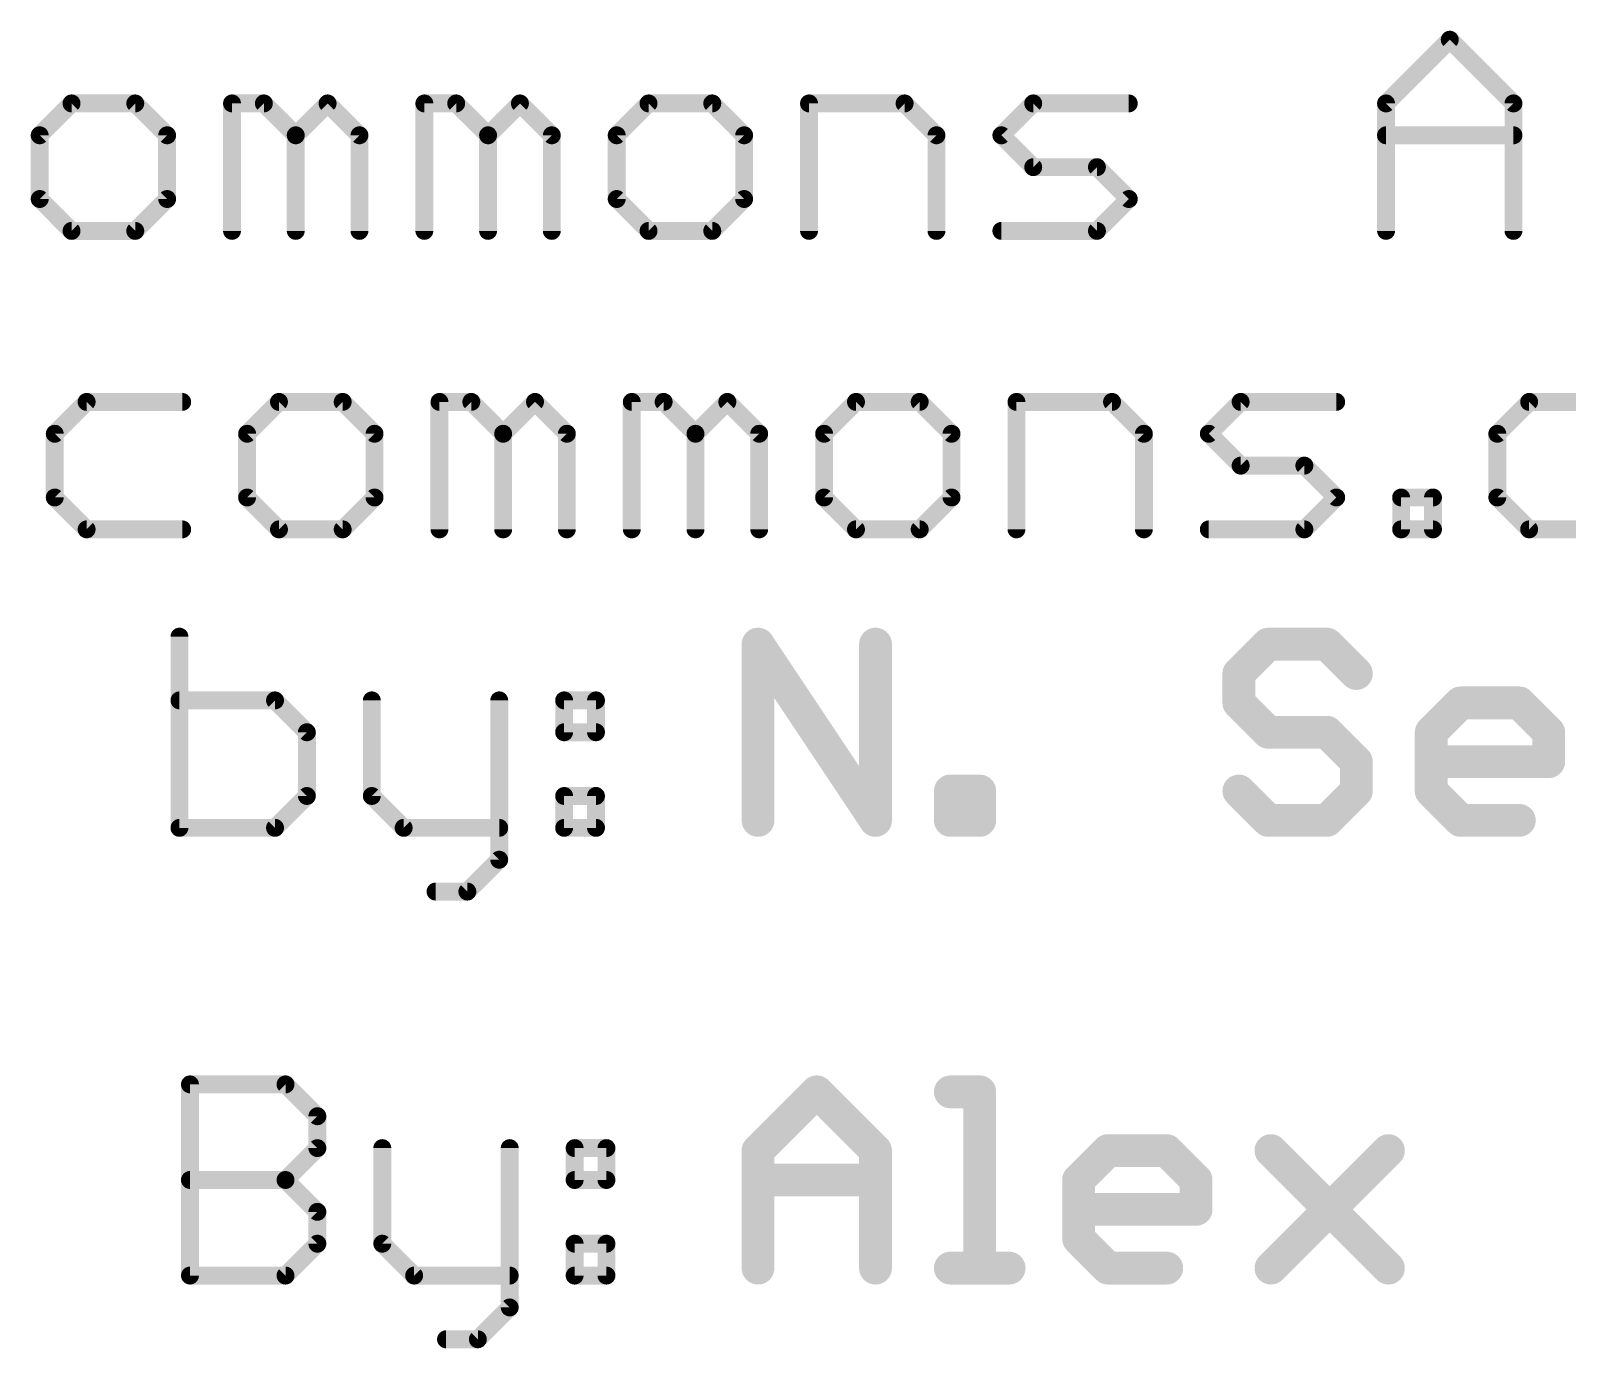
# Model space of a CAD drawing. Extents: x -25 to 82, y -23 to 23.
# Drawn here: x 19.35 to 32.43, y -23.4 to -12.19 of the extents above; entities that cross this region are included whole.
import ezdxf

# ---------------------------------------------------------------- set-up
doc = ezdxf.new("R2010")
doc.units = 0
doc.layers.add('51', color=53, linetype='CONTINUOUS')

msp = doc.modelspace()

# ---------------------------------------------------------------- linework, layer by layer
at = {"layer": '51'}
for points, const_width in [([(30.8852, -12.8091), (31.4276, -12.2668)], 0.1524), ([(31.4276, -12.2668), (31.9699, -12.8091)], 0.1524), ([(19.6963, -12.8091), (19.4251, -13.0803)], 0.1524), ([(20.2386, -12.8091), (19.6963, -12.8091)], 0.1524), ([(20.5098, -13.0803), (20.2386, -12.8091)], 0.1524), ([(21.0623, -13.8938), (21.0623, -12.8091)], 0.1524), ([(21.0623, -12.8091), (21.3335, -12.8091)], 0.1524), ([(21.3335, -12.8091), (21.6046, -13.0803)], 0.1524), ([(21.6046, -13.0803), (21.8758, -12.8091)], 0.1524), ([(21.8758, -12.8091), (22.147, -13.0803)], 0.1524), ([(22.6995, -13.8938), (22.6995, -12.8091)], 0.1524), ([(22.6995, -12.8091), (22.9706, -12.8091)], 0.1524), ([(22.9706, -12.8091), (23.2418, -13.0803)], 0.1524), ([(23.2418, -13.0803), (23.5129, -12.8091)], 0.1524), ([(23.5129, -12.8091), (23.7841, -13.0803)], 0.1524), ([(24.6078, -12.8091), (24.3366, -13.0803)], 0.1524), ([(25.1501, -12.8091), (24.6078, -12.8091)], 0.1524), ([(25.4213, -13.0803), (25.1501, -12.8091)], 0.1524), ([(25.9738, -13.8938), (25.9738, -12.8091)], 0.1524), ([(25.9738, -12.8091), (26.7873, -12.8091)], 0.1524), ([(26.7873, -12.8091), (27.0584, -13.0803)], 0.1524), ([(27.6109, -13.0803), (27.8821, -12.8091)], 0.1524), ([(27.8821, -12.8091), (28.6956, -12.8091)], 0.1524), ([(30.8852, -13.8938), (30.8852, -12.8091)], 0.1524), ([(31.9699, -12.8091), (31.9699, -13.8938)], 0.1524), ([(19.4251, -13.0803), (19.4251, -13.6226)], 0.1524), ([(20.5098, -13.6226), (20.5098, -13.0803)], 0.1524), ([(21.6046, -13.0803), (21.6046, -13.8938)], 0.1524), ([(22.147, -13.0803), (22.147, -13.8938)], 0.1524), ([(23.2418, -13.0803), (23.2418, -13.8938)], 0.1524), ([(23.7841, -13.0803), (23.7841, -13.8938)], 0.1524), ([(24.3366, -13.0803), (24.3366, -13.6226)], 0.1524), ([(25.4213, -13.6226), (25.4213, -13.0803)], 0.1524), ([(27.0584, -13.0803), (27.0584, -13.8938)], 0.1524), ([(27.8821, -13.3515), (27.6109, -13.0803)], 0.1524), ([(30.8852, -13.0803), (31.9699, -13.0803)], 0.1524), ([(28.4244, -13.3515), (27.8821, -13.3515)], 0.1524), ([(28.6956, -13.6226), (28.4244, -13.3515)], 0.1524), ([(19.4251, -13.6226), (19.6963, -13.8938)], 0.1524), ([(20.2386, -13.8938), (20.5098, -13.6226)], 0.1524), ([(24.3366, -13.6226), (24.6078, -13.8938)], 0.1524), ([(25.1501, -13.8938), (25.4213, -13.6226)], 0.1524), ([(28.4244, -13.8938), (28.6956, -13.6226)], 0.1524), ([(19.6963, -13.8938), (20.2386, -13.8938)], 0.1524), ([(24.6078, -13.8938), (25.1501, -13.8938)], 0.1524), ([(27.6109, -13.8938), (28.4244, -13.8938)], 0.1524), ([(19.8247, -15.3491), (19.5535, -15.6203)], 0.1524), ([(20.6382, -15.3491), (19.8247, -15.3491)], 0.1524), ([(21.4619, -15.3491), (21.1907, -15.6203)], 0.1524), ([(22.0042, -15.3491), (21.4619, -15.3491)], 0.1524), ([(22.2754, -15.6203), (22.0042, -15.3491)], 0.1524), ([(22.8279, -16.4338), (22.8279, -15.3491)], 0.1524), ([(22.8279, -15.3491), (23.099, -15.3491)], 0.1524), ([(23.099, -15.3491), (23.3702, -15.6203)], 0.1524), ([(23.3702, -15.6203), (23.6414, -15.3491)], 0.1524), ([(23.6414, -15.3491), (23.9125, -15.6203)], 0.1524), ([(24.465, -16.4338), (24.465, -15.3491)], 0.1524), ([(24.465, -15.3491), (24.7362, -15.3491)], 0.1524), ([(24.7362, -15.3491), (25.0073, -15.6203)], 0.1524), ([(25.0073, -15.6203), (25.2785, -15.3491)], 0.1524), ([(25.2785, -15.3491), (25.5497, -15.6203)], 0.1524), ([(26.3733, -15.3491), (26.1022, -15.6203)], 0.1524), ([(26.9157, -15.3491), (26.3733, -15.3491)], 0.1524), ([(27.1868, -15.6203), (26.9157, -15.3491)], 0.1524), ([(27.7393, -16.4338), (27.7393, -15.3491)], 0.1524), ([(27.7393, -15.3491), (28.5528, -15.3491)], 0.1524), ([(28.5528, -15.3491), (28.824, -15.6203)], 0.1524), ([(29.3765, -15.6203), (29.6476, -15.3491)], 0.1524), ([(29.6476, -15.3491), (30.4611, -15.3491)], 0.1524), ([(32.1034, -15.3491), (31.8322, -15.6203)], 0.1524), ([(32.6457, -15.3491), (32.1034, -15.3491)], 0.1524), ([(19.5535, -15.6203), (19.5535, -16.1626)], 0.1524), ([(21.1907, -15.6203), (21.1907, -16.1626)], 0.1524), ([(22.2754, -16.1626), (22.2754, -15.6203)], 0.1524), ([(23.3702, -15.6203), (23.3702, -16.4338)], 0.1524), ([(23.9125, -15.6203), (23.9125, -16.4338)], 0.1524), ([(25.0073, -15.6203), (25.0073, -16.4338)], 0.1524), ([(25.5497, -15.6203), (25.5497, -16.4338)], 0.1524), ([(26.1022, -15.6203), (26.1022, -16.1626)], 0.1524), ([(27.1868, -16.1626), (27.1868, -15.6203)], 0.1524), ([(28.824, -15.6203), (28.824, -16.4338)], 0.1524), ([(29.6476, -15.8915), (29.3765, -15.6203)], 0.1524), ([(31.8322, -15.6203), (31.8322, -16.1626)], 0.1524), ([(30.19, -15.8915), (29.6476, -15.8915)], 0.1524), ([(30.4611, -16.1626), (30.19, -15.8915)], 0.1524), ([(19.5535, -16.1626), (19.8247, -16.4338)], 0.1524), ([(21.1907, -16.1626), (21.4619, -16.4338)], 0.1524), ([(22.0042, -16.4338), (22.2754, -16.1626)], 0.1524), ([(26.1022, -16.1626), (26.3733, -16.4338)], 0.1524), ([(26.9157, -16.4338), (27.1868, -16.1626)], 0.1524), ([(30.19, -16.4338), (30.4611, -16.1626)], 0.1524), ([(31.0136, -16.4338), (31.0136, -16.1626)], 0.1524), ([(31.0136, -16.1626), (31.2848, -16.1626)], 0.1524), ([(31.2848, -16.1626), (31.2848, -16.4338)], 0.1524), ([(31.8322, -16.1626), (32.1034, -16.4338)], 0.1524), ([(19.8247, -16.4338), (20.6382, -16.4338)], 0.1524), ([(21.4619, -16.4338), (22.0042, -16.4338)], 0.1524), ([(26.3733, -16.4338), (26.9157, -16.4338)], 0.1524), ([(29.3765, -16.4338), (30.19, -16.4338)], 0.1524), ([(31.2848, -16.4338), (31.0136, -16.4338)], 0.1524), ([(32.1034, -16.4338), (32.6457, -16.4338)], 0.1524), ([(20.6149, -17.3468), (20.6149, -18.9738)], 0.1524), ([(25.5397, -18.9103), (25.5397, -17.4104)], 0.2794), ([(25.5397, -17.4104), (26.5396, -18.9103)], 0.2794), ([(26.5396, -18.9103), (26.5396, -17.4104)], 0.2794), ([(29.8826, -17.4104), (29.6326, -17.6604)], 0.2794), ([(30.3825, -17.4104), (29.8826, -17.4104)], 0.2794), ([(30.6325, -17.6604), (30.3825, -17.4104)], 0.2794), ([(29.6326, -17.6604), (29.6326, -17.9104)], 0.2794), ([(29.6326, -17.9104), (29.8826, -18.1604)], 0.2794), ([(31.2697, -18.1604), (31.5197, -17.9104)], 0.2794), ([(31.5197, -17.9104), (32.0197, -17.9104)], 0.2794), ([(32.0197, -17.9104), (32.2697, -18.1604)], 0.2794), ([(21.4284, -17.8891), (20.6149, -17.8891)], 0.1524), ([(21.6995, -18.1603), (21.4284, -17.8891)], 0.1524), ([(22.252, -17.8891), (22.252, -18.7026)], 0.1524), ([(23.3367, -17.8891), (23.3367, -19.245)], 0.1524), ([(23.8892, -17.8891), (24.1604, -17.8891)], 0.1524), ([(23.8892, -18.1603), (23.8892, -17.8891)], 0.1524), ([(24.1604, -17.8891), (24.1604, -18.1603)], 0.1524), ([(29.8826, -18.1604), (30.3825, -18.1604)], 0.2794), ([(30.3825, -18.1604), (30.6325, -18.4103)], 0.2794), ([(31.2697, -18.6603), (31.2697, -18.1604)], 0.2794), ([(32.2697, -18.1604), (32.2697, -18.4103)], 0.2794), ([(21.6995, -18.7026), (21.6995, -18.1603)], 0.1524), ([(24.1604, -18.1603), (23.8892, -18.1603)], 0.1524), ([(30.6325, -18.4103), (30.6325, -18.6603)], 0.2794), ([(32.2697, -18.4103), (31.2697, -18.4103)], 0.2794), ([(27.1769, -18.9103), (27.1769, -18.6603)], 0.2794), ([(27.1769, -18.6603), (27.4268, -18.6603)], 0.2794), ([(27.4268, -18.6603), (27.4268, -18.9103)], 0.2794), ([(29.8826, -18.9103), (29.6326, -18.6603)], 0.2794), ([(30.6325, -18.6603), (30.3825, -18.9103)], 0.2794), ([(31.5197, -18.9103), (31.2697, -18.6603)], 0.2794), ([(21.4284, -18.9738), (21.6995, -18.7026)], 0.1524), ([(22.252, -18.7026), (22.5232, -18.9738)], 0.1524), ([(23.8892, -18.7026), (24.1604, -18.7026)], 0.1524), ([(23.8892, -18.9738), (23.8892, -18.7026)], 0.1524), ([(24.1604, -18.7026), (24.1604, -18.9738)], 0.1524), ([(27.4268, -18.9103), (27.1769, -18.9103)], 0.2794), ([(30.3825, -18.9103), (29.8826, -18.9103)], 0.2794), ([(32.0197, -18.9103), (31.5197, -18.9103)], 0.2794), ([(20.6149, -18.9738), (21.4284, -18.9738)], 0.1524), ([(22.5232, -18.9738), (23.3367, -18.9738)], 0.1524), ([(24.1604, -18.9738), (23.8892, -18.9738)], 0.1524), ([(23.3367, -19.245), (23.0655, -19.5161)], 0.1524), ([(23.0655, -19.5161), (22.7944, -19.5161)], 0.1524), ([(20.7042, -22.7838), (20.7042, -21.1568)], 0.1524), ([(20.7042, -21.1568), (21.5177, -21.1568)], 0.1524), ([(21.5177, -21.1568), (21.7888, -21.428)], 0.1524), ([(25.5397, -21.7204), (26.0397, -21.2204)], 0.2794), ([(26.0397, -21.2204), (26.5396, -21.7204)], 0.2794), ([(27.1769, -21.2204), (27.4268, -21.2204)], 0.2794), ([(27.4268, -21.2204), (27.4268, -22.7203)], 0.2794), ([(21.7888, -21.428), (21.7888, -21.6991)], 0.1524), ([(21.7888, -21.6991), (21.5177, -21.9703)], 0.1524), ([(22.3413, -21.6991), (22.3413, -22.5126)], 0.1524), ([(23.426, -21.6991), (23.426, -23.055)], 0.1524), ([(23.9785, -21.6991), (24.2496, -21.6991)], 0.1524), ([(23.9785, -21.9703), (23.9785, -21.6991)], 0.1524), ([(24.2496, -21.6991), (24.2496, -21.9703)], 0.1524), ([(25.5397, -22.7203), (25.5397, -21.7204)], 0.2794), ([(26.5396, -21.7204), (26.5396, -22.7203)], 0.2794), ([(28.2683, -21.9704), (28.5183, -21.7204)], 0.2794), ([(28.5183, -21.7204), (29.0182, -21.7204)], 0.2794), ([(29.0182, -21.7204), (29.2682, -21.9704)], 0.2794), ([(29.9055, -21.7204), (30.9054, -22.7203)], 0.2794), ([(29.9055, -22.7203), (30.9054, -21.7204)], 0.2794), ([(25.5397, -21.9704), (26.5396, -21.9704)], 0.2794), ([(28.2683, -22.4703), (28.2683, -21.9704)], 0.2794), ([(29.2682, -21.9704), (29.2682, -22.2203)], 0.2794), ([(20.7042, -21.9703), (21.5177, -21.9703)], 0.1524), ([(21.5177, -21.9703), (21.7888, -22.2415)], 0.1524), ([(24.2496, -21.9703), (23.9785, -21.9703)], 0.1524), ([(29.2682, -22.2203), (28.2683, -22.2203)], 0.2794), ([(21.7888, -22.2415), (21.7888, -22.5126)], 0.1524), ([(28.5183, -22.7203), (28.2683, -22.4703)], 0.2794), ([(21.7888, -22.5126), (21.5177, -22.7838)], 0.1524), ([(22.3413, -22.5126), (22.6125, -22.7838)], 0.1524), ([(23.9785, -22.5126), (24.2496, -22.5126)], 0.1524), ([(23.9785, -22.7838), (23.9785, -22.5126)], 0.1524), ([(24.2496, -22.5126), (24.2496, -22.7838)], 0.1524), ([(27.1769, -22.7203), (27.6768, -22.7203)], 0.2794), ([(29.0182, -22.7203), (28.5183, -22.7203)], 0.2794), ([(21.5177, -22.7838), (20.7042, -22.7838)], 0.1524), ([(22.6125, -22.7838), (23.426, -22.7838)], 0.1524), ([(24.2496, -22.7838), (23.9785, -22.7838)], 0.1524), ([(23.426, -23.055), (23.1548, -23.3261)], 0.1524), ([(23.1548, -23.3261), (22.8837, -23.3261)], 0.1524)]:
    msp.add_lwpolyline(points, dxfattribs=dict(at, const_width=const_width))
for points, const_width in [([(31.4545, -12.2399, 1), (31.4006, -12.2938)], 0.0762), ([(31.4545, -12.2938, 1), (31.4006, -12.2399)], 0.0762), ([(19.6963, -12.771, 1), (19.6963, -12.8472)], 0.0762), ([(19.7232, -12.8361, 1), (19.6694, -12.7822)], 0.0762), ([(20.2656, -12.7822, 1), (20.2117, -12.8361)], 0.0762), ([(20.2386, -12.8472, 1), (20.2386, -12.771)], 0.0762), ([(21.1004, -12.8091, 1), (21.0242, -12.8091)], 0.0762), ([(21.0623, -12.771, 1), (21.0623, -12.8472)], 0.0762), ([(21.3604, -12.7822, 1), (21.3065, -12.8361)], 0.0762), ([(21.3335, -12.8472, 1), (21.3335, -12.771)], 0.0762), ([(21.9027, -12.7822, 1), (21.8488, -12.8361)], 0.0762), ([(21.9027, -12.8361, 1), (21.8488, -12.7822)], 0.0762), ([(22.7376, -12.8091, 1), (22.6614, -12.8091)], 0.0762), ([(22.6995, -12.771, 1), (22.6995, -12.8472)], 0.0762), ([(22.9976, -12.7822, 1), (22.9437, -12.8361)], 0.0762), ([(22.9706, -12.8472, 1), (22.9706, -12.771)], 0.0762), ([(23.5399, -12.7822, 1), (23.486, -12.8361)], 0.0762), ([(23.5399, -12.8361, 1), (23.486, -12.7822)], 0.0762), ([(24.6078, -12.771, 1), (24.6078, -12.8472)], 0.0762), ([(24.6347, -12.8361, 1), (24.5808, -12.7822)], 0.0762), ([(25.177, -12.7822, 1), (25.1232, -12.8361)], 0.0762), ([(25.1501, -12.8472, 1), (25.1501, -12.771)], 0.0762), ([(26.0119, -12.8091, 1), (25.9357, -12.8091)], 0.0762), ([(25.9738, -12.771, 1), (25.9738, -12.8472)], 0.0762), ([(26.8142, -12.7822, 1), (26.7603, -12.8361)], 0.0762), ([(26.7873, -12.8472, 1), (26.7873, -12.771)], 0.0762), ([(27.8821, -12.771, 1), (27.8821, -12.8472)], 0.0762), ([(27.909, -12.8361, 1), (27.8551, -12.7822)], 0.0762), ([(28.6956, -12.8472, 1), (28.6956, -12.771)], 0.0762), ([(30.9233, -12.8091, 1), (30.8471, -12.8091)], 0.0762), ([(30.8583, -12.7822, 1), (30.9122, -12.8361)], 0.0762), ([(32.008, -12.8091, 1), (31.9318, -12.8091)], 0.0762), ([(31.9429, -12.8361, 1), (31.9968, -12.7822)], 0.0762), ([(19.4632, -13.0803, 1), (19.387, -13.0803)], 0.0762), ([(19.3982, -13.0534, 1), (19.4521, -13.1072)], 0.0762), ([(20.5479, -13.0803, 1), (20.4717, -13.0803)], 0.0762), ([(20.4829, -13.1072, 1), (20.5367, -13.0534)], 0.0762), ([(21.6427, -13.0803, 1), (21.5665, -13.0803)], 0.0762), ([(21.5777, -13.0534, 1), (21.6316, -13.1072)], 0.0762), ([(21.5777, -13.1072, 1), (21.6316, -13.0534)], 0.0762), ([(22.1851, -13.0803, 1), (22.1089, -13.0803)], 0.0762), ([(22.12, -13.1072, 1), (22.1739, -13.0534)], 0.0762), ([(23.2799, -13.0803, 1), (23.2037, -13.0803)], 0.0762), ([(23.2148, -13.0534, 1), (23.2687, -13.1072)], 0.0762), ([(23.2148, -13.1072, 1), (23.2687, -13.0534)], 0.0762), ([(23.8222, -13.0803, 1), (23.746, -13.0803)], 0.0762), ([(23.7572, -13.1072, 1), (23.8111, -13.0534)], 0.0762), ([(24.3747, -13.0803, 1), (24.2985, -13.0803)], 0.0762), ([(24.3097, -13.0534, 1), (24.3635, -13.1072)], 0.0762), ([(25.4594, -13.0803, 1), (25.3832, -13.0803)], 0.0762), ([(25.3943, -13.1072, 1), (25.4482, -13.0534)], 0.0762), ([(27.0965, -13.0803, 1), (27.0203, -13.0803)], 0.0762), ([(27.0315, -13.1072, 1), (27.0854, -13.0534)], 0.0762), ([(27.6379, -13.0534, 1), (27.584, -13.1072)], 0.0762), ([(27.584, -13.0534, 1), (27.6379, -13.1072)], 0.0762), ([(30.8852, -13.0422, 1), (30.8852, -13.1184)], 0.0762), ([(31.9699, -13.1184, 1), (31.9699, -13.0422)], 0.0762), ([(27.8821, -13.3134, 1), (27.8821, -13.3896)], 0.0762), ([(27.8551, -13.3784, 1), (27.909, -13.3245)], 0.0762), ([(28.4514, -13.3245, 1), (28.3975, -13.3784)], 0.0762), ([(28.4244, -13.3896, 1), (28.4244, -13.3134)], 0.0762), ([(19.4521, -13.5957, 1), (19.3982, -13.6496)], 0.0762), ([(19.387, -13.6226, 1), (19.4632, -13.6226)], 0.0762), ([(20.4717, -13.6226, 1), (20.5479, -13.6226)], 0.0762), ([(20.5367, -13.6496, 1), (20.4829, -13.5957)], 0.0762), ([(24.3635, -13.5957, 1), (24.3097, -13.6496)], 0.0762), ([(24.2985, -13.6226, 1), (24.3747, -13.6226)], 0.0762), ([(25.3832, -13.6226, 1), (25.4594, -13.6226)], 0.0762), ([(25.4482, -13.6496, 1), (25.3943, -13.5957)], 0.0762), ([(28.7225, -13.6496, 1), (28.6686, -13.5957)], 0.0762), ([(28.6686, -13.6496, 1), (28.7225, -13.5957)], 0.0762), ([(19.6963, -13.8557, 1), (19.6963, -13.9319)], 0.0762), ([(19.6694, -13.9207, 1), (19.7232, -13.8669)], 0.0762), ([(20.2117, -13.8669, 1), (20.2656, -13.9207)], 0.0762), ([(20.2386, -13.9319, 1), (20.2386, -13.8557)], 0.0762), ([(21.0242, -13.8938, 1), (21.1004, -13.8938)], 0.0762), ([(21.5665, -13.8938, 1), (21.6427, -13.8938)], 0.0762), ([(22.1089, -13.8938, 1), (22.1851, -13.8938)], 0.0762), ([(22.6614, -13.8938, 1), (22.7376, -13.8938)], 0.0762), ([(23.2037, -13.8938, 1), (23.2799, -13.8938)], 0.0762), ([(23.746, -13.8938, 1), (23.8222, -13.8938)], 0.0762), ([(24.6078, -13.8557, 1), (24.6078, -13.9319)], 0.0762), ([(24.5808, -13.9207, 1), (24.6347, -13.8669)], 0.0762), ([(25.1232, -13.8669, 1), (25.177, -13.9207)], 0.0762), ([(25.1501, -13.9319, 1), (25.1501, -13.8557)], 0.0762), ([(25.9357, -13.8938, 1), (26.0119, -13.8938)], 0.0762), ([(27.0203, -13.8938, 1), (27.0965, -13.8938)], 0.0762), ([(27.6109, -13.8557, 1), (27.6109, -13.9319)], 0.0762), ([(28.3975, -13.8669, 1), (28.4514, -13.9207)], 0.0762), ([(28.4244, -13.9319, 1), (28.4244, -13.8557)], 0.0762), ([(30.8471, -13.8938, 1), (30.9233, -13.8938)], 0.0762), ([(31.9318, -13.8938, 1), (32.008, -13.8938)], 0.0762), ([(19.8247, -15.311, 1), (19.8247, -15.3872)], 0.0762), ([(19.8516, -15.3761, 1), (19.7978, -15.3222)], 0.0762), ([(20.6382, -15.3872, 1), (20.6382, -15.311)], 0.0762), ([(21.4619, -15.311, 1), (21.4619, -15.3872)], 0.0762), ([(21.4888, -15.3761, 1), (21.4349, -15.3222)], 0.0762), ([(22.0311, -15.3222, 1), (21.9773, -15.3761)], 0.0762), ([(22.0042, -15.3872, 1), (22.0042, -15.311)], 0.0762), ([(22.866, -15.3491, 1), (22.7898, -15.3491)], 0.0762), ([(22.8279, -15.311, 1), (22.8279, -15.3872)], 0.0762), ([(23.126, -15.3222, 1), (23.0721, -15.3761)], 0.0762), ([(23.099, -15.3872, 1), (23.099, -15.311)], 0.0762), ([(23.6683, -15.3222, 1), (23.6144, -15.3761)], 0.0762), ([(23.6683, -15.3761, 1), (23.6144, -15.3222)], 0.0762), ([(24.5031, -15.3491, 1), (24.4269, -15.3491)], 0.0762), ([(24.465, -15.311, 1), (24.465, -15.3872)], 0.0762), ([(24.7631, -15.3222, 1), (24.7092, -15.3761)], 0.0762), ([(24.7362, -15.3872, 1), (24.7362, -15.311)], 0.0762), ([(25.3054, -15.3222, 1), (25.2516, -15.3761)], 0.0762), ([(25.3054, -15.3761, 1), (25.2516, -15.3222)], 0.0762), ([(26.3733, -15.311, 1), (26.3733, -15.3872)], 0.0762), ([(26.4003, -15.3761, 1), (26.3464, -15.3222)], 0.0762), ([(26.9426, -15.3222, 1), (26.8887, -15.3761)], 0.0762), ([(26.9157, -15.3872, 1), (26.9157, -15.311)], 0.0762), ([(27.7774, -15.3491, 1), (27.7012, -15.3491)], 0.0762), ([(27.7393, -15.311, 1), (27.7393, -15.3872)], 0.0762), ([(28.5798, -15.3222, 1), (28.5259, -15.3761)], 0.0762), ([(28.5528, -15.3872, 1), (28.5528, -15.311)], 0.0762), ([(29.6476, -15.311, 1), (29.6476, -15.3872)], 0.0762), ([(29.6746, -15.3761, 1), (29.6207, -15.3222)], 0.0762), ([(30.4611, -15.3872, 1), (30.4611, -15.311)], 0.0762), ([(32.1034, -15.311, 1), (32.1034, -15.3872)], 0.0762), ([(32.1303, -15.3761, 1), (32.0764, -15.3222)], 0.0762), ([(19.5916, -15.6203, 1), (19.5154, -15.6203)], 0.0762), ([(19.5266, -15.5934, 1), (19.5805, -15.6472)], 0.0762), ([(21.2288, -15.6203, 1), (21.1526, -15.6203)], 0.0762), ([(21.1638, -15.5934, 1), (21.2176, -15.6472)], 0.0762), ([(22.3135, -15.6203, 1), (22.2373, -15.6203)], 0.0762), ([(22.2484, -15.6472, 1), (22.3023, -15.5934)], 0.0762), ([(23.4083, -15.6203, 1), (23.3321, -15.6203)], 0.0762), ([(23.3432, -15.5934, 1), (23.3971, -15.6472)], 0.0762), ([(23.3432, -15.6472, 1), (23.3971, -15.5934)], 0.0762), ([(23.9506, -15.6203, 1), (23.8744, -15.6203)], 0.0762), ([(23.8856, -15.6472, 1), (23.9395, -15.5934)], 0.0762), ([(25.0454, -15.6203, 1), (24.9692, -15.6203)], 0.0762), ([(24.9804, -15.5934, 1), (25.0343, -15.6472)], 0.0762), ([(24.9804, -15.6472, 1), (25.0343, -15.5934)], 0.0762), ([(25.5878, -15.6203, 1), (25.5116, -15.6203)], 0.0762), ([(25.5227, -15.6472, 1), (25.5766, -15.5934)], 0.0762), ([(26.1403, -15.6203, 1), (26.0641, -15.6203)], 0.0762), ([(26.0752, -15.5934, 1), (26.1291, -15.6472)], 0.0762), ([(27.2249, -15.6203, 1), (27.1487, -15.6203)], 0.0762), ([(27.1599, -15.6472, 1), (27.2138, -15.5934)], 0.0762), ([(28.8621, -15.6203, 1), (28.7859, -15.6203)], 0.0762), ([(28.797, -15.6472, 1), (28.8509, -15.5934)], 0.0762), ([(29.4034, -15.5934, 1), (29.3495, -15.6472)], 0.0762), ([(29.3495, -15.5934, 1), (29.4034, -15.6472)], 0.0762), ([(31.8703, -15.6203, 1), (31.7941, -15.6203)], 0.0762), ([(31.8053, -15.5934, 1), (31.8592, -15.6472)], 0.0762), ([(29.6476, -15.8534, 1), (29.6476, -15.9296)], 0.0762), ([(30.2169, -15.8645, 1), (30.163, -15.9184)], 0.0762), ([(30.19, -15.9296, 1), (30.19, -15.8534)], 0.0762), ([(29.6207, -15.9184, 1), (29.6746, -15.8645)], 0.0762), ([(19.5805, -16.1357, 1), (19.5266, -16.1896)], 0.0762), ([(21.2176, -16.1357, 1), (21.1638, -16.1896)], 0.0762), ([(22.3023, -16.1896, 1), (22.2484, -16.1357)], 0.0762), ([(26.1291, -16.1357, 1), (26.0752, -16.1896)], 0.0762), ([(27.2138, -16.1896, 1), (27.1599, -16.1357)], 0.0762), ([(30.4881, -16.1896, 1), (30.4342, -16.1357)], 0.0762), ([(31.0517, -16.1626, 1), (30.9755, -16.1626)], 0.0762), ([(31.0136, -16.1245, 1), (31.0136, -16.2007)], 0.0762), ([(31.3229, -16.1626, 1), (31.2467, -16.1626)], 0.0762), ([(31.2848, -16.2007, 1), (31.2848, -16.1245)], 0.0762), ([(31.8592, -16.1357, 1), (31.8053, -16.1896)], 0.0762), ([(19.5154, -16.1626, 1), (19.5916, -16.1626)], 0.0762), ([(21.1526, -16.1626, 1), (21.2288, -16.1626)], 0.0762), ([(22.2373, -16.1626, 1), (22.3135, -16.1626)], 0.0762), ([(26.0641, -16.1626, 1), (26.1403, -16.1626)], 0.0762), ([(27.1487, -16.1626, 1), (27.2249, -16.1626)], 0.0762), ([(30.4342, -16.1896, 1), (30.4881, -16.1357)], 0.0762), ([(31.7941, -16.1626, 1), (31.8703, -16.1626)], 0.0762), ([(19.8247, -16.3957, 1), (19.8247, -16.4719)], 0.0762), ([(19.7978, -16.4607, 1), (19.8516, -16.4069)], 0.0762), ([(20.6382, -16.4719, 1), (20.6382, -16.3957)], 0.0762), ([(21.4619, -16.3957, 1), (21.4619, -16.4719)], 0.0762), ([(21.4349, -16.4607, 1), (21.4888, -16.4069)], 0.0762), ([(21.9773, -16.4069, 1), (22.0311, -16.4607)], 0.0762), ([(22.0042, -16.4719, 1), (22.0042, -16.3957)], 0.0762), ([(22.7898, -16.4338, 1), (22.866, -16.4338)], 0.0762), ([(23.3321, -16.4338, 1), (23.4083, -16.4338)], 0.0762), ([(23.8744, -16.4338, 1), (23.9506, -16.4338)], 0.0762), ([(24.4269, -16.4338, 1), (24.5031, -16.4338)], 0.0762), ([(24.9692, -16.4338, 1), (25.0454, -16.4338)], 0.0762), ([(25.5116, -16.4338, 1), (25.5878, -16.4338)], 0.0762), ([(26.3733, -16.3957, 1), (26.3733, -16.4719)], 0.0762), ([(26.3464, -16.4607, 1), (26.4003, -16.4069)], 0.0762), ([(26.8887, -16.4069, 1), (26.9426, -16.4607)], 0.0762), ([(26.9157, -16.4719, 1), (26.9157, -16.3957)], 0.0762), ([(27.7012, -16.4338, 1), (27.7774, -16.4338)], 0.0762), ([(28.7859, -16.4338, 1), (28.8621, -16.4338)], 0.0762), ([(29.3765, -16.3957, 1), (29.3765, -16.4719)], 0.0762), ([(30.163, -16.4069, 1), (30.2169, -16.4607)], 0.0762), ([(30.19, -16.4719, 1), (30.19, -16.3957)], 0.0762), ([(31.0136, -16.3957, 1), (31.0136, -16.4719)], 0.0762), ([(30.9755, -16.4338, 1), (31.0517, -16.4338)], 0.0762), ([(31.2467, -16.4338, 1), (31.3229, -16.4338)], 0.0762), ([(31.2848, -16.4719, 1), (31.2848, -16.3957)], 0.0762), ([(32.1034, -16.3957, 1), (32.1034, -16.4719)], 0.0762), ([(32.0764, -16.4607, 1), (32.1303, -16.4069)], 0.0762), ([(20.653, -17.3468, 1), (20.5768, -17.3468)], 0.0762), ([(25.5978, -17.3717, 1), (25.4816, -17.4492)], 0.1397), ([(25.6095, -17.4104, 1), (25.4699, -17.4104)], 0.1397), ([(26.6095, -17.4104, 1), (26.4698, -17.4104)], 0.1397), ([(29.8826, -17.3406, 1), (29.8826, -17.4803)], 0.1397), ([(29.932, -17.4598, 1), (29.8332, -17.361)], 0.1397), ([(30.4319, -17.361, 1), (30.3331, -17.4598)], 0.1397), ([(30.3825, -17.4803, 1), (30.3825, -17.3406)], 0.1397), ([(29.7024, -17.6604, 1), (29.5627, -17.6604)], 0.1397), ([(29.5832, -17.611, 1), (29.682, -17.7098)], 0.1397), ([(30.5831, -17.7098, 1), (30.6819, -17.611)], 0.1397), ([(29.682, -17.861, 1), (29.5832, -17.9598)], 0.1397), ([(31.5197, -17.8405, 1), (31.5197, -17.9802)], 0.1397), ([(31.5691, -17.9598, 1), (31.4703, -17.861)], 0.1397), ([(32.0691, -17.861, 1), (31.9703, -17.9598)], 0.1397), ([(32.0197, -17.9802, 1), (32.0197, -17.8405)], 0.1397), ([(20.6149, -17.851, 1), (20.6149, -17.9272)], 0.0762), ([(21.4553, -17.8622, 1), (21.4014, -17.9161)], 0.0762), ([(21.4284, -17.9272, 1), (21.4284, -17.851)], 0.0762), ([(22.2901, -17.8891, 1), (22.2139, -17.8891)], 0.0762), ([(23.3748, -17.8891, 1), (23.2986, -17.8891)], 0.0762), ([(23.8892, -17.851, 1), (23.8892, -17.9272)], 0.0762), ([(23.9273, -17.8891, 1), (23.8511, -17.8891)], 0.0762), ([(24.1985, -17.8891, 1), (24.1223, -17.8891)], 0.0762), ([(24.1604, -17.9272, 1), (24.1604, -17.851)], 0.0762), ([(29.5627, -17.9104, 1), (29.7024, -17.9104)], 0.1397), ([(29.8826, -18.0905, 1), (29.8826, -18.2302)], 0.1397), ([(29.8332, -18.2098, 1), (29.932, -18.111)], 0.1397), ([(30.4319, -18.111, 1), (30.3331, -18.2098)], 0.1397), ([(30.3825, -18.2302, 1), (30.3825, -18.0905)], 0.1397), ([(31.3396, -18.1604, 1), (31.1999, -18.1604)], 0.1397), ([(31.2204, -18.111, 1), (31.3191, -18.2098)], 0.1397), ([(32.3395, -18.1604, 1), (32.1998, -18.1604)], 0.1397), ([(32.2203, -18.2098, 1), (32.3191, -18.111)], 0.1397), ([(21.7376, -18.1603, 1), (21.6614, -18.1603)], 0.0762), ([(21.6726, -18.1872, 1), (21.7265, -18.1334)], 0.0762), ([(23.8892, -18.1222, 1), (23.8892, -18.1984)], 0.0762), ([(23.8511, -18.1603, 1), (23.9273, -18.1603)], 0.0762), ([(24.1223, -18.1603, 1), (24.1985, -18.1603)], 0.0762), ([(24.1604, -18.1984, 1), (24.1604, -18.1222)], 0.0762), ([(30.7024, -18.4103, 1), (30.5627, -18.4103)], 0.1397), ([(30.5831, -18.4597, 1), (30.6819, -18.3609)], 0.1397), ([(31.2697, -18.3405, 1), (31.2697, -18.4802)], 0.1397), ([(32.2697, -18.4802, 1), (32.2697, -18.3405)], 0.1397), ([(32.1998, -18.4103, 1), (32.3395, -18.4103)], 0.1397), ([(27.2467, -18.6603, 1), (27.107, -18.6603)], 0.1397), ([(27.1769, -18.5905, 1), (27.1769, -18.7302)], 0.1397), ([(27.4967, -18.6603, 1), (27.357, -18.6603)], 0.1397), ([(27.4268, -18.7302, 1), (27.4268, -18.5905)], 0.1397), ([(29.682, -18.6109, 1), (29.5832, -18.7097)], 0.1397), ([(30.6819, -18.7097, 1), (30.5831, -18.6109)], 0.1397), ([(31.3191, -18.6109, 1), (31.2204, -18.7097)], 0.1397), ([(21.6614, -18.7026, 1), (21.7376, -18.7026)], 0.0762), ([(21.7265, -18.7296, 1), (21.6726, -18.6757)], 0.0762), ([(22.279, -18.6757, 1), (22.2251, -18.7296)], 0.0762), ([(22.2139, -18.7026, 1), (22.2901, -18.7026)], 0.0762), ([(23.8892, -18.6645, 1), (23.8892, -18.7407)], 0.0762), ([(23.9273, -18.7026, 1), (23.8511, -18.7026)], 0.0762), ([(24.1985, -18.7026, 1), (24.1223, -18.7026)], 0.0762), ([(24.1604, -18.7407, 1), (24.1604, -18.6645)], 0.0762), ([(30.5627, -18.6603, 1), (30.7024, -18.6603)], 0.1397), ([(31.1999, -18.6603, 1), (31.3396, -18.6603)], 0.1397), ([(26.4815, -18.949, 1), (26.5977, -18.8716)], 0.1397), ([(27.1769, -18.8405, 1), (27.1769, -18.9801)], 0.1397), ([(27.4268, -18.9801, 1), (27.4268, -18.8405)], 0.1397), ([(29.8826, -18.8405, 1), (29.8826, -18.9801)], 0.1397), ([(29.8332, -18.9597, 1), (29.932, -18.8609)], 0.1397), ([(30.3331, -18.8609, 1), (30.4319, -18.9597)], 0.1397), ([(30.3825, -18.9801, 1), (30.3825, -18.8405)], 0.1397), ([(31.5197, -18.8405, 1), (31.5197, -18.9801)], 0.1397), ([(31.4703, -18.9597, 1), (31.5691, -18.8609)], 0.1397), ([(32.0197, -18.9801, 1), (32.0197, -18.8405)], 0.1397), ([(20.6149, -18.9357, 1), (20.6149, -19.0119)], 0.0762), ([(20.5768, -18.9738, 1), (20.653, -18.9738)], 0.0762), ([(21.4014, -18.9469, 1), (21.4553, -19.0007)], 0.0762), ([(21.4284, -19.0119, 1), (21.4284, -18.9357)], 0.0762), ([(22.5232, -18.9357, 1), (22.5232, -19.0119)], 0.0762), ([(22.4963, -19.0007, 1), (22.5501, -18.9469)], 0.0762), ([(23.3367, -19.0119, 1), (23.3367, -18.9357)], 0.0762), ([(23.8892, -18.9357, 1), (23.8892, -19.0119)], 0.0762), ([(23.8511, -18.9738, 1), (23.9273, -18.9738)], 0.0762), ([(24.1223, -18.9738, 1), (24.1985, -18.9738)], 0.0762), ([(24.1604, -19.0119, 1), (24.1604, -18.9357)], 0.0762), ([(25.4699, -18.9103, 1), (25.6095, -18.9103)], 0.1397), ([(26.4698, -18.9103, 1), (26.6095, -18.9103)], 0.1397), ([(27.107, -18.9103, 1), (27.2467, -18.9103)], 0.1397), ([(27.357, -18.9103, 1), (27.4967, -18.9103)], 0.1397), ([(23.2986, -19.245, 1), (23.3748, -19.245)], 0.0762), ([(23.3636, -19.2719, 1), (23.3098, -19.218)], 0.0762), ([(22.7944, -19.478, 1), (22.7944, -19.5542)], 0.0762), ([(23.0386, -19.4892, 1), (23.0925, -19.5431)], 0.0762), ([(23.0655, -19.5542, 1), (23.0655, -19.478)], 0.0762), ([(20.7423, -21.1568, 1), (20.6661, -21.1568)], 0.0762), ([(20.7042, -21.1187, 1), (20.7042, -21.1949)], 0.0762), ([(21.5446, -21.1299, 1), (21.4907, -21.1838)], 0.0762), ([(21.5177, -21.1949, 1), (21.5177, -21.1187)], 0.0762), ([(26.0891, -21.171, 1), (25.9903, -21.2698)], 0.1397), ([(26.0891, -21.2698, 1), (25.9903, -21.171)], 0.1397), ([(27.1769, -21.1506, 1), (27.1769, -21.2903)], 0.1397), ([(27.4967, -21.2204, 1), (27.357, -21.2204)], 0.1397), ([(27.4268, -21.2903, 1), (27.4268, -21.1506)], 0.1397), ([(21.8269, -21.428, 1), (21.7507, -21.428)], 0.0762), ([(21.7619, -21.4549, 1), (21.8158, -21.401)], 0.0762), ([(21.7507, -21.6991, 1), (21.8269, -21.6991)], 0.0762), ([(21.8158, -21.7261, 1), (21.7619, -21.6722)], 0.0762), ([(22.3794, -21.6991, 1), (22.3032, -21.6991)], 0.0762), ([(23.4641, -21.6991, 1), (23.3879, -21.6991)], 0.0762), ([(23.9785, -21.661, 1), (23.9785, -21.7372)], 0.0762), ([(24.0166, -21.6991, 1), (23.9404, -21.6991)], 0.0762), ([(24.2877, -21.6991, 1), (24.2115, -21.6991)], 0.0762), ([(24.2496, -21.7372, 1), (24.2496, -21.661)], 0.0762), ([(25.4903, -21.671, 1), (25.5891, -21.7698)], 0.1397), ([(25.6095, -21.7204, 1), (25.4699, -21.7204)], 0.1397), ([(26.6095, -21.7204, 1), (26.4698, -21.7204)], 0.1397), ([(26.4902, -21.7698, 1), (26.589, -21.671)], 0.1397), ([(28.5183, -21.6505, 1), (28.5183, -21.7902)], 0.1397), ([(28.5677, -21.7698, 1), (28.4689, -21.671)], 0.1397), ([(29.0676, -21.671, 1), (28.9688, -21.7698)], 0.1397), ([(29.0182, -21.7902, 1), (29.0182, -21.6505)], 0.1397), ([(29.9548, -21.671, 1), (29.8561, -21.7698)], 0.1397), ([(30.9548, -21.7698, 1), (30.856, -21.671)], 0.1397), ([(25.5397, -21.9005, 1), (25.5397, -22.0402)], 0.1397), ([(26.5396, -22.0402, 1), (26.5396, -21.9005)], 0.1397), ([(28.3381, -21.9704, 1), (28.1984, -21.9704)], 0.1397), ([(29.3381, -21.9704, 1), (29.1984, -21.9704)], 0.1397), ([(20.7042, -21.9322, 1), (20.7042, -22.0084)], 0.0762), ([(21.5446, -21.9434, 1), (21.4907, -21.9972)], 0.0762), ([(21.4907, -21.9434, 1), (21.5446, -21.9972)], 0.0762), ([(21.5177, -22.0084, 1), (21.5177, -21.9322)], 0.0762), ([(23.9785, -21.9322, 1), (23.9785, -22.0084)], 0.0762), ([(23.9404, -21.9703, 1), (24.0166, -21.9703)], 0.0762), ([(24.2115, -21.9703, 1), (24.2877, -21.9703)], 0.0762), ([(24.2496, -22.0084, 1), (24.2496, -21.9322)], 0.0762), ([(28.2189, -21.921, 1), (28.3177, -22.0198)], 0.1397), ([(29.2188, -22.0198, 1), (29.3176, -21.921)], 0.1397), ([(28.2683, -22.1505, 1), (28.2683, -22.2902)], 0.1397), ([(29.2682, -22.2902, 1), (29.2682, -22.1505)], 0.1397), ([(21.8269, -22.2415, 1), (21.7507, -22.2415)], 0.0762), ([(21.7619, -22.2684, 1), (21.8158, -22.2145)], 0.0762), ([(29.1984, -22.2203, 1), (29.3381, -22.2203)], 0.1397), ([(28.3177, -22.4209, 1), (28.2189, -22.5197)], 0.1397), ([(21.7507, -22.5126, 1), (21.8269, -22.5126)], 0.0762), ([(21.8158, -22.5396, 1), (21.7619, -22.4857)], 0.0762), ([(22.3683, -22.4857, 1), (22.3144, -22.5396)], 0.0762), ([(22.3032, -22.5126, 1), (22.3794, -22.5126)], 0.0762), ([(23.9785, -22.4745, 1), (23.9785, -22.5507)], 0.0762), ([(24.0166, -22.5126, 1), (23.9404, -22.5126)], 0.0762), ([(24.2877, -22.5126, 1), (24.2115, -22.5126)], 0.0762), ([(24.2496, -22.5507, 1), (24.2496, -22.4745)], 0.0762), ([(28.1984, -22.4703, 1), (28.3381, -22.4703)], 0.1397), ([(27.1769, -22.6505, 1), (27.1769, -22.7902)], 0.1397), ([(27.6768, -22.7902, 1), (27.6768, -22.6505)], 0.1397), ([(28.5183, -22.6505, 1), (28.5183, -22.7902)], 0.1397), ([(28.4689, -22.7697, 1), (28.5677, -22.6709)], 0.1397), ([(29.0182, -22.7902, 1), (29.0182, -22.6505)], 0.1397), ([(29.8561, -22.6709, 1), (29.9548, -22.7697)], 0.1397), ([(30.856, -22.7697, 1), (30.9548, -22.6709)], 0.1397), ([(20.7042, -22.7457, 1), (20.7042, -22.8219)], 0.0762), ([(20.6661, -22.7838, 1), (20.7423, -22.7838)], 0.0762), ([(21.4907, -22.7569, 1), (21.5446, -22.8107)], 0.0762), ([(21.5177, -22.8219, 1), (21.5177, -22.7457)], 0.0762), ([(22.6125, -22.7457, 1), (22.6125, -22.8219)], 0.0762), ([(22.5855, -22.8107, 1), (22.6394, -22.7569)], 0.0762), ([(23.426, -22.8219, 1), (23.426, -22.7457)], 0.0762), ([(23.9785, -22.7457, 1), (23.9785, -22.8219)], 0.0762), ([(23.9404, -22.7838, 1), (24.0166, -22.7838)], 0.0762), ([(24.2115, -22.7838, 1), (24.2877, -22.7838)], 0.0762), ([(24.2496, -22.8219, 1), (24.2496, -22.7457)], 0.0762), ([(25.4699, -22.7203, 1), (25.6095, -22.7203)], 0.1397), ([(26.4698, -22.7203, 1), (26.6095, -22.7203)], 0.1397), ([(27.357, -22.7203, 1), (27.4967, -22.7203)], 0.1397), ([(23.3879, -23.055, 1), (23.4641, -23.055)], 0.0762), ([(23.4529, -23.0819, 1), (23.399, -23.028)], 0.0762), ([(22.8837, -23.288, 1), (22.8837, -23.3642)], 0.0762), ([(23.1279, -23.2992, 1), (23.1818, -23.3531)], 0.0762), ([(23.1548, -23.3642, 1), (23.1548, -23.288)], 0.0762)]:
    msp.add_lwpolyline(points, format="xyb", dxfattribs=dict(at, const_width=const_width))

doc.saveas('drawing.dxf')
